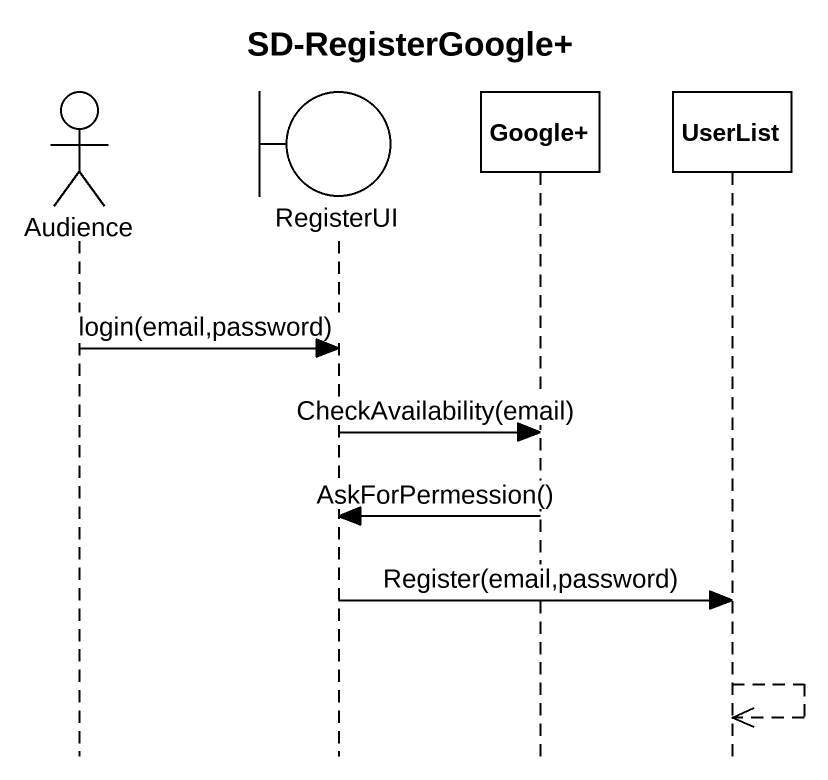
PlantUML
@startuml
title SD-RegisterGoogle+
hide footbox
actor Audience
boundary RegisterUI
participant "Google+" as Google
participant UserList

Audience -> RegisterUI : login(email,password)
RegisterUI -> Google : CheckAvailability(email)
Google -> RegisterUI : AskForPermession()
RegisterUI -> UserList : Register(email,password)
UserList -->> UserList
@enduml
